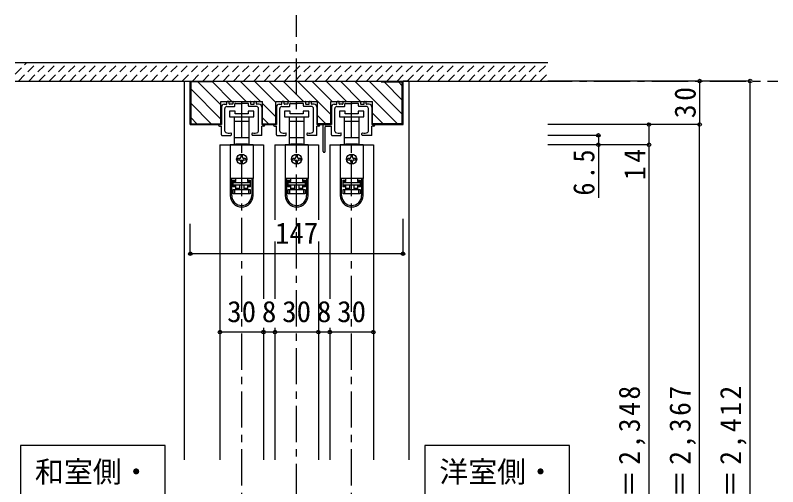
# Model space of a CAD drawing. Units: millimetres at full size, sheet at 1:5; some dimension numbers follow another scale. Extents: x -973 to 977, y -701 to 696.
# Drawn here: x -560 to -33, y -328 to -2 of the extents above; entities that cross this region are included whole.
import ezdxf
from ezdxf.enums import TextEntityAlignment as Align

# ---------------------------------------------------------------- set-up
doc = ezdxf.new("R2010")
doc.units = ezdxf.units.MM
doc.header["$LTSCALE"] = 5
doc.header["$PDMODE"] = 32
doc.header["$PDSIZE"] = 2.5
doc.linetypes.add('CHAIN1', pattern=[8, 5, -1, 1, -1])
doc.linetypes.add('DASHED1', pattern=[1.8, 1.2, -0.6])
for name, color, linetype in [('0-1_通り芯', 4, 'CHAIN1'), ('0-4_枠', 3, 'Continuous'), ('0-6_扉', 6, 'Continuous'), ('0-7_金物', 7, 'Continuous'), ('0-A_文字', 7, 'Continuous'), ('0-B_寸法', 7, 'Continuous'), ('0-C_ハッチ', 4, 'Continuous')]:
    doc.layers.add(name, color=color, linetype=linetype)
doc.styles.add('ＭＳ ゴシック', font='')
doc.styles.get('ＭＳ ゴシック').set_extended_font_data('MS Gothic')

# ---------------------------------------------------------------- blocks, each defined once
blk = doc.blocks.new('下荷重(戸車)')
at = {"layer": '0-7_金物'}
for p, q in [((8.5, 37.107), (4.5, 37.107)), ((5.25, 30.107), (5.25, 33.107)), ((-5.25, 30.107), (0, 30.107)), ((0, 30.107), (5.25, 30.107)), ((5.25, 18.507), (5.25, 30.107)), ((0, 18.507), (-5.25, 18.507)), ((-5.25, 18.507), (-5.25, 14.107)), ((5.25, 18.507), (0, 18.507)), ((5.25, 14.107), (5.25, 18.507)), ((7.9, 13.807), (-7.9, 13.807)), ((-7.9, 13.807), (-7.9, -9.493)), ((-5.25, 14.107), (-4, 14.107)), ((-4, 14.107), (-4, 13.807)), ((4, 14.107), (-4, 14.107)), ((4, 14.107), (5.25, 14.107)), ((4, 13.807), (4, 14.107)), ((7.9, 13.807), (7.9, -9.493)), ((-0.5, 6.307), (-0.5, 5.307)), ((0.5, 5.307), (0.5, 6.307)), ((-1.5, 4.307), (-2.5, 4.307)), ((-2.5, 3.307), (-1.5, 3.307)), ((-0.5, 2.307), (-0.5, 1.307)), ((0.5, 1.307), (0.5, 2.307)), ((2.5, 4.307), (1.5, 4.307)), ((1.5, 3.307), (2.5, 3.307)), ((7.9, -9.493), (-7.9, -9.493)), ((-7.9, -9.493), (-7.9, -9.593)), ((-6.9, -9.593), (-7.9, -9.593)), ((-7.9, -9.593), (-7.9, -21.293)), ((-4.2, -9.593), (-6.9, -9.593)), ((-6.9, -21.293), (-6.9, -9.593)), ((-4.9, -9.593), (-4.9, -9.493)), ((-4.2, -9.593), (-4.2, -10.593)), ((-4, -11.693), (-4, -9.493)), ((4, -9.493), (4, -11.693)), ((6.9, -9.593), (4.2, -9.593)), ((4.2, -10.593), (4.2, -9.593)), ((4.9, -9.493), (4.9, -9.593)), ((6.9, -9.593), (6.9, -21.293)), ((7.9, -9.593), (6.9, -9.593)), ((7.9, -9.493), (7.9, -9.593)), ((7.9, -21.293), (7.9, -9.593)), ((-6.1, -10.593), (-6.1, -15.293)), ((-6.1, -10.593), (-4.2, -10.593)), ((-6.1, -14.293), (-4.2, -14.293)), ((-4.2, -15.293), (-6.1, -15.293)), ((-5.9, -11.693), (-5.9, -12.193)), ((-4, -11.693), (-5.9, -11.693)), ((-5.9, -12.193), (5.9, -12.193)), ((-5.9, -14.193), (-5.9, -12.193)), ((5.9, -14.193), (-5.9, -14.193)), ((-4.2, -14.293), (-4.2, -15.293)), ((-4.2, -15.293), (-4.2, -17.193)), ((-4, -16.193), (-4, -14.193)), ((-1.5, -14.193), (-1.5, -17.193)), ((1.5, -14.193), (1.5, -17.193)), ((5.9, -11.693), (4, -11.693)), ((4.2, -11.593), (4.2, -10.593)), ((4.2, -10.593), (6.1, -10.593)), ((6.1, -11.593), (4.2, -11.593)), ((6.1, -15.293), (4.2, -15.293)), ((4.2, -17.193), (4.2, -15.293)), ((5.9, -12.193), (5.9, -11.693)), ((5.9, -12.193), (5.9, -14.193)), ((6.1, -15.293), (6.1, -10.593)), ((-5.9, -17.193), (-4.9, -17.193)), ((-4.9, -17.193), (4.9, -17.193)), ((-4.9, -17.193), (-4.9, -20.193)), ((4.9, -20.193), (-4.9, -20.193)), ((1.5, -16.193), (4, -16.193)), ((4.9, -17.193), (5.9, -17.193)), ((5.9, -17.193), (5.9, -20.193))]:
    blk.add_line(p, q, dxfattribs=at)
for points in [[(-8.5, 33.107), (0, 33.107), (8.5, 33.107), (8.5, 37.107)], [(4.5, 37.107), (4.5, 35.107), (-4.5, 35.107), (-4.5, 37.107), (-8.5, 37.107), (-8.5, 33.107)], [(-5.25, 33.107), (-5.25, 30.107), (-5.25, 18.507)], [(-4.2, -10.593), (-4.2, -11.593), (-6.1, -11.593)], [(4, -14.193), (4, -16.193), (4, -17.193)], [(4.2, -15.293), (4.2, -14.293), (6.1, -14.293)], [(-4.9, -20.193), (-5.9, -20.193), (-5.9, -17.193)], [(-4, -17.193), (-4, -16.193), (-1.5, -16.193)], [(5.9, -20.193), (4.9, -20.193), (4.9, -17.193)]]:
    blk.add_lwpolyline(points, dxfattribs=at)
blk.add_circle((0, 3.807), 3.5, dxfattribs=at)
for centre, radius, start, end in [((-1.5, 5.307), 1, 270, 0), ((0, 6.307), 0.5, 90, 180), ((0, 6.307), 0.5, 0, 90), ((1.5, 5.307), 1, 180, 270), ((-2.5, 3.807), 0.5, 90, 180), ((-2.5, 3.807), 0.5, 180, 270), ((-1.5, 2.307), 1, 0, 90), ((0, 1.307), 0.5, 180, 270), ((0, 1.307), 0.5, 270, 0), ((1.5, 2.307), 1, 90, 180), ((2.5, 3.807), 0.5, 0, 90), ((2.5, 3.807), 0.5, 270, 0), ((0, -21.293), 7.9, 180, 0), ((0, -21.293), 6.9, 180, 0)]:
    blk.add_arc(centre, radius, start, end, dxfattribs=at)
blk = doc.blocks.new('03')
at = {"layer": '0-B_寸法'}
for p, q in [((-13.079, 5.476), (-13.079, -6.524)), ((-11.079, 7.476), (-9.529, 7.476)), ((-9.229, 7.776), (-9.229, 9.176)), ((-9.229, 5.976), (-4.029, 5.976)), ((-8.029, 9.476), (-8.929, 9.476)), ((-7.729, 7.776), (-7.729, 9.176)), ((-5.529, 7.476), (-7.429, 7.476)), ((-5.229, 9.176), (-5.229, 7.776)), ((-4.929, 9.476), (6.771, 9.476)), ((-3.729, 6.276), (-3.729, 7.676)), ((-3.429, 7.976), (0.621, 7.976)), ((0.921, 8.276), (0.621, 7.976)), ((0.921, 8.276), (1.221, 7.976)), ((5.271, 7.976), (1.221, 7.976)), ((5.571, 6.276), (5.571, 7.676)), ((11.071, 5.976), (5.871, 5.976)), ((7.071, 9.176), (7.071, 7.776)), ((7.371, 7.476), (9.271, 7.476)), ((9.571, 7.776), (9.571, 9.176)), ((9.871, 9.476), (10.771, 9.476)), ((11.071, 7.776), (11.071, 9.176)), ((12.921, 7.476), (11.371, 7.476)), ((14.921, 5.476), (14.921, -6.524)), ((-10.679, -11.096), (-10.679, 4.476)), ((12.521, -11.096), (12.521, 4.476)), ((-18.679, -25.124), (-18.679, -7.024)), ((-18.179, -6.524), (-13.079, -6.524)), ((-17.479, -25.124), (-17.479, -8.224)), ((-16.979, -7.724), (-13.079, -7.724)), ((-13.079, -13.724), (-13.079, -7.724)), ((16.321, -6.524), (14.921, -6.524)), ((16.321, -7.724), (14.921, -7.724)), ((14.921, -13.724), (14.921, -7.724)), ((-12.779, -14.024), (-6.529, -14.024)), ((-6.229, -13.724), (-6.229, -12.649)), ((8.071, -13.724), (8.071, -12.649)), ((14.621, -14.024), (8.371, -14.024))]:
    blk.add_line(p, q, dxfattribs=at)
for centre, radius, start, end in [((-11.079, 5.476), 2, 90, 180), ((-9.229, 4.476), 1.5, 90, 180), ((-9.529, 7.776), 0.3, 270, 0), ((-8.929, 9.176), 0.3, 90, 180), ((-8.029, 9.176), 0.3, 0, 90), ((-7.429, 7.776), 0.3, 180, 270), ((-5.529, 7.776), 0.3, 270, 0), ((-4.929, 9.176), 0.3, 90, 180), ((-4.029, 6.276), 0.3, 270, 0), ((-3.429, 7.676), 0.3, 90, 180), ((5.271, 7.676), 0.3, 0, 90), ((5.871, 6.276), 0.3, 180, 270), ((6.771, 9.176), 0.3, 0, 90), ((7.371, 7.776), 0.3, 180, 270), ((9.271, 7.776), 0.3, 270, 0), ((9.871, 9.176), 0.3, 90, 180), ((10.771, 9.176), 0.3, 0, 90), ((11.371, 7.776), 0.3, 180, 270), ((11.071, 4.476), 1.5, 0, 90), ((12.921, 5.476), 2, 0, 90), ((-18.179, -7.024), 0.5, 90, 180), ((-16.979, -8.224), 0.5, 90, 180), ((16.321, -7.124), 0.6, 0, 90), ((16.321, -7.124), 0.6, 270, 0), ((-12.779, -13.724), 0.3, 180, 270), ((-9.679, -11.096), 1, 180, 243.25632), ((-7.879, -7.524), 5, 243.25632, 284.75682), ((-6.529, -12.649), 0.3, 0, 104.75682), ((-6.529, -13.724), 0.3, 270, 0), ((8.371, -12.649), 0.3, 75.24318, 180), ((8.371, -13.724), 0.3, 180, 270), ((9.721, -7.524), 5, 255.24318, 296.74368), ((11.521, -11.096), 1, 296.74368, 0), ((14.621, -13.724), 0.3, 270, 0), ((-18.079, -25.124), 0.6, 180, 0)]:
    blk.add_arc(centre, radius, start, end, dxfattribs=at)
blk = doc.blocks.new('02')
at = {"layer": '0-B_寸法'}
for p, q in [((-12, 6.623), (-10.45, 6.623)), ((-10.15, 6.923), (-10.15, 8.323)), ((-8.95, 8.623), (-9.85, 8.623)), ((-8.65, 6.923), (-8.65, 8.323)), ((-6.45, 6.623), (-8.35, 6.623)), ((-6.15, 8.323), (-6.15, 6.923)), ((-5.85, 8.623), (5.85, 8.623)), ((-4.65, 5.423), (-4.65, 6.823)), ((-4.35, 7.123), (-0.3, 7.123)), ((0, 7.423), (-0.3, 7.123)), ((0, 7.423), (0.3, 7.123)), ((4.35, 7.123), (0.3, 7.123)), ((4.65, 5.423), (4.65, 6.823)), ((6.15, 8.323), (6.15, 6.923)), ((6.45, 6.623), (8.35, 6.623)), ((8.65, 6.923), (8.65, 8.323)), ((8.95, 8.623), (9.85, 8.623)), ((10.15, 6.923), (10.15, 8.323)), ((12, 6.623), (10.45, 6.623)), ((-14, 4.623), (-14, -7.377)), ((-11.6, -11.949), (-11.6, 3.623)), ((-10.15, 5.123), (-4.95, 5.123)), ((10.15, 5.123), (4.95, 5.123)), ((11.6, -11.949), (11.6, 3.623)), ((14, 4.623), (14, -7.377)), ((-15.4, -7.377), (-14, -7.377)), ((-15.4, -8.577), (-14, -8.577)), ((-14, -14.577), (-14, -8.577)), ((15.4, -7.377), (14, -7.377)), ((15.4, -8.577), (14, -8.577)), ((14, -14.577), (14, -8.577)), ((-13.7, -14.877), (-7.45, -14.877)), ((-7.15, -14.577), (-7.15, -13.502)), ((7.15, -14.577), (7.15, -13.502)), ((13.7, -14.877), (7.45, -14.877))]:
    blk.add_line(p, q, dxfattribs=at)
for centre, radius, start, end in [((-12, 4.623), 2, 90, 180), ((-10.45, 6.923), 0.3, 270, 0), ((-9.85, 8.323), 0.3, 90, 180), ((-8.95, 8.323), 0.3, 0, 90), ((-8.35, 6.923), 0.3, 180, 270), ((-6.45, 6.923), 0.3, 270, 0), ((-5.85, 8.323), 0.3, 90, 180), ((-4.95, 5.423), 0.3, 270, 0), ((-4.35, 6.823), 0.3, 90, 180), ((4.35, 6.823), 0.3, 0, 90), ((4.95, 5.423), 0.3, 180, 270), ((5.85, 8.323), 0.3, 0, 90), ((6.45, 6.923), 0.3, 180, 270), ((8.35, 6.923), 0.3, 270, 0), ((8.95, 8.323), 0.3, 90, 180), ((9.85, 8.323), 0.3, 0, 90), ((10.45, 6.923), 0.3, 180, 270), ((12, 4.623), 2, 0, 90), ((-10.15, 3.623), 1.5, 90, 180), ((10.15, 3.623), 1.5, 0, 90), ((-15.4, -7.977), 0.6, 90, 180), ((-15.4, -7.977), 0.6, 180, 270), ((15.4, -7.977), 0.6, 0, 90), ((15.4, -7.977), 0.6, 270, 0), ((-13.7, -14.577), 0.3, 180, 270), ((-10.6, -11.949), 1, 180, 243.25632), ((-8.8, -8.377), 5, 243.25632, 284.75682), ((-7.45, -13.502), 0.3, 0, 104.75682), ((-7.45, -14.577), 0.3, 270, 0), ((7.45, -13.502), 0.3, 75.24318, 180), ((7.45, -14.577), 0.3, 180, 270), ((8.8, -8.377), 5, 255.24318, 296.74368), ((10.6, -11.949), 1, 296.74368, 0), ((13.7, -14.577), 0.3, 270, 0)]:
    blk.add_arc(centre, radius, start, end, dxfattribs=at)

msp = doc.modelspace()

# ---------------------------------------------------------------- linework, layer by layer
at = {"layer": '0-1_通り芯'}
for p, q in [((-365.847, -577.5), (-365.847, -2.5)), ((-560.347, -48), (-33.347, -48)), ((-403.847, -567.5), (-403.847, -62)), ((-327.847, -567.5), (-327.847, -62))]:
    msp.add_line(p, q, dxfattribs=at)
at = {"layer": '0-4_枠', "color": 4}
for p, q in [((-443.347, -48), (-439.347, -48)), ((-443.347, -309.75), (-443.347, -48)), ((-288.347, -48), (-292.347, -48)), ((-288.347, -48), (-288.347, -309.75))]:
    msp.add_line(p, q, dxfattribs=at)
at = {"layer": '0-4_枠'}
for p, q in [((-439.347, -78), (-439.347, -48)), ((-439.347, -48), (-292.347, -48)), ((-438.847, -77.5), (-438.847, -48.5)), ((-424.347, -48.5), (-438.847, -48.5)), ((-424.347, -48.5), (-424.347, -48)), ((-307.347, -48), (-307.347, -48.5)), ((-307.347, -48.5), (-292.847, -48.5)), ((-292.847, -77.5), (-292.847, -48.5)), ((-292.347, -78), (-292.347, -48)), ((-418.247, -62), (-389.447, -62)), ((-418.247, -78), (-418.247, -62)), ((-389.447, -78), (-389.447, -62)), ((-380.247, -62), (-351.447, -62)), ((-380.247, -78), (-380.247, -62)), ((-351.447, -78), (-351.447, -62)), ((-342.247, -62), (-313.447, -62)), ((-342.247, -78), (-342.247, -62)), ((-313.447, -78), (-313.447, -62)), ((-439.347, -78), (-418.247, -78)), ((-438.847, -77.5), (-418.247, -77.5)), ((-389.447, -77.5), (-380.247, -77.5)), ((-389.447, -78), (-380.247, -78)), ((-342.247, -77.5), (-351.447, -77.5)), ((-351.447, -78), (-342.247, -78)), ((-292.847, -77.5), (-313.447, -77.5)), ((-313.447, -78), (-292.347, -78))]:
    msp.add_line(p, q, dxfattribs=at)
at = {"layer": '0-6_扉'}
for p, q in [((-418.847, -92), (-388.847, -92)), ((-418.847, -92), (-418.847, -309.75)), ((-388.847, -92), (-388.847, -198.5)), ((-380.847, -92), (-380.847, -143.976)), ((-380.847, -92), (-350.847, -92)), ((-350.847, -92), (-350.847, -143.976)), ((-342.847, -92), (-312.847, -92)), ((-342.847, -92), (-342.847, -198.5)), ((-312.847, -92), (-312.847, -309.75)), ((-380.847, -158.905), (-380.847, -198.5)), ((-350.847, -158.905), (-350.847, -309.75)), ((-388.847, -218.5), (-388.847, -309.75)), ((-380.847, -218.5), (-380.847, -309.75)), ((-342.847, -218.5), (-342.847, -309.75))]:
    msp.add_line(p, q, dxfattribs=at)
at = {"layer": '0-A_文字'}
for p, q in [((-556.758, -299.75), (-556.758, -339.75)), ((-456.758, -299.75), (-556.758, -299.75)), ((-456.758, -339.75), (-456.758, -299.75)), ((-277.303, -299.75), (-277.303, -339.75)), ((-177.303, -299.75), (-277.303, -299.75)), ((-177.303, -339.75), (-177.303, -299.75))]:
    msp.add_line(p, q, dxfattribs=at)
at = {"layer": '0-B_寸法', "color": 2}
for p, q in [((-192.347, -35.5), (-560.347, -35.5)), ((-560.347, -48), (-192.347, -48))]:
    msp.add_line(p, q, dxfattribs=at)
at = {"layer": '0-B_寸法', "color": 4, "linetype": 'DASHED1'}
for p, q in [((-560.347, -43.185), (-552.662, -35.5)), ((-558.091, -48), (-545.591, -35.5)), ((-551.02, -48), (-538.52, -35.5)), ((-543.949, -48), (-531.449, -35.5)), ((-536.878, -48), (-524.378, -35.5)), ((-529.807, -48), (-517.307, -35.5)), ((-522.736, -48), (-510.236, -35.5)), ((-515.665, -48), (-503.165, -35.5)), ((-508.594, -48), (-496.094, -35.5)), ((-501.523, -48), (-489.023, -35.5)), ((-494.452, -48), (-481.952, -35.5)), ((-487.381, -48), (-474.881, -35.5)), ((-480.31, -48), (-467.81, -35.5)), ((-473.239, -48), (-460.739, -35.5)), ((-466.168, -48), (-453.668, -35.5)), ((-459.096, -48), (-446.596, -35.5)), ((-452.025, -48), (-439.525, -35.5)), ((-444.954, -48), (-432.454, -35.5)), ((-437.883, -48), (-425.383, -35.5)), ((-430.812, -48), (-418.312, -35.5)), ((-423.741, -48), (-411.241, -35.5)), ((-416.67, -48), (-404.17, -35.5)), ((-409.599, -48), (-397.099, -35.5)), ((-402.528, -48), (-390.028, -35.5)), ((-395.457, -48), (-382.957, -35.5)), ((-388.386, -48), (-375.886, -35.5)), ((-381.315, -48), (-368.815, -35.5)), ((-374.244, -48), (-361.744, -35.5)), ((-367.173, -48), (-354.673, -35.5)), ((-360.101, -48), (-347.601, -35.5)), ((-353.03, -48), (-340.53, -35.5)), ((-345.959, -48), (-333.459, -35.5)), ((-338.888, -48), (-326.388, -35.5)), ((-331.817, -48), (-319.317, -35.5)), ((-324.746, -48), (-312.246, -35.5)), ((-317.675, -48), (-305.175, -35.5)), ((-310.604, -48), (-298.104, -35.5)), ((-303.533, -48), (-291.033, -35.5)), ((-296.462, -48), (-283.962, -35.5)), ((-289.391, -48), (-276.891, -35.5)), ((-282.32, -48), (-269.82, -35.5)), ((-275.249, -48), (-262.749, -35.5)), ((-268.178, -48), (-255.678, -35.5)), ((-261.107, -48), (-248.607, -35.5)), ((-254.035, -48), (-241.535, -35.5)), ((-246.964, -48), (-234.464, -35.5)), ((-239.893, -48), (-227.393, -35.5)), ((-232.822, -48), (-220.322, -35.5)), ((-225.751, -48), (-213.251, -35.5)), ((-218.68, -48), (-206.18, -35.5)), ((-211.609, -48), (-199.109, -35.5)), ((-204.538, -48), (-192.347, -35.809)), ((-197.467, -48), (-192.347, -42.88))]:
    msp.add_line(p, q, dxfattribs=at)
at = {"layer": '0-B_寸法', "color": 4}
for p, q in [((-52.347, -48), (-192.347, -48)), ((-87.347, -48), (-87.347, -78)), ((-52.347, -567.5), (-52.347, -48)), ((-87.347, -78), (-192.347, -78)), ((-122.347, -78), (-122.347, -92)), ((-87.347, -567.5), (-87.347, -78)), ((-157.347, -85.5), (-192.347, -85.5)), ((-157.347, -85.5), (-157.347, -128.776)), ((-122.347, -92), (-192.347, -92)), ((-122.347, -92), (-122.347, -547.5)), ((-439.347, -167.304), (-439.347, -146.746)), ((-292.347, -167.304), (-292.347, -143.246)), ((-292.347, -167.304), (-439.347, -167.304)), ((-312.847, -221.5), (-418.847, -221.5))]:
    msp.add_line(p, q, dxfattribs=at)
at = {"layer": '0-B_寸法'}
for p in [(-87.347, -48), (-52.347, -48), (-122.347, -78), (-87.347, -78), (-157.347, -85.5), (-157.347, -92), (-122.347, -92), (-439.347, -167.304), (-292.347, -167.304), (-418.847, -221.5), (-388.847, -221.5), (-380.847, -221.5), (-350.847, -221.5), (-342.847, -221.5), (-312.847, -221.5)]:
    msp.add_point(p, dxfattribs=at)
at = {"layer": '0-C_ハッチ'}
for p, q in [((-434.113, -48.5), (-418.247, -64.366)), ((-410.714, -62), (-424.347, -48.367)), ((-400.814, -62), (-414.814, -48)), ((-390.915, -62), (-404.915, -48)), ((-380.247, -62.768), (-395.015, -48)), ((-371.116, -62), (-385.116, -48)), ((-361.216, -62), (-375.216, -48)), ((-342.247, -71.07), (-365.317, -48)), ((-341.417, -62), (-355.417, -48)), ((-331.518, -62), (-345.518, -48)), ((-321.618, -62), (-335.618, -48)), ((-296.219, -77.5), (-325.719, -48)), ((-292.847, -70.972), (-315.819, -48)), ((-292.847, -61.073), (-305.42, -48.5)), ((-292.847, -51.173), (-295.52, -48.5)), ((-418.247, -74.266), (-438.847, -53.666)), ((-424.912, -77.5), (-438.847, -63.565)), ((-380.247, -72.668), (-389.447, -63.468)), ((-434.812, -77.5), (-438.847, -73.465)), ((-385.314, -77.5), (-389.447, -73.367)), ((-345.716, -77.5), (-351.447, -71.769)), ((-306.118, -77.5), (-313.447, -70.171))]:
    msp.add_line(p, q, dxfattribs=at)

# ---------------------------------------------------------------- block references
at = {"layer": '0-7_金物'}
for name, p in [('02', (-403.847, -70.623)), ('02', (-365.847, -70.623)), ('03', (-328.768, -71.476)), ('下荷重(戸車)', (-403.847, -105.807)), ('下荷重(戸車)', (-365.847, -105.807)), ('下荷重(戸車)', (-327.847, -105.807))]:
    msp.add_blockref(name, p, dxfattribs=at)

# ---------------------------------------------------------------- texts
at = {"layer": '0-A_文字', "style": 'ＭＳ ゴシック'}
for s, p in [('和室側・', (-546.758, -329.75)), ('洋室側・', (-267.303, -329.75))]:
    msp.add_text(s, height=14.66, dxfattribs=at).set_placement(p, align=Align.BOTTOM_LEFT)
at = {"layer": '0-B_寸法', "style": 'ＭＳ ゴシック'}
for s, p in [('147', (-380.847, -164.804)), ('30', (-413.847, -219)), ('8', (-389.847, -219)), ('30', (-375.847, -219)), ('8', (-351.847, -219)), ('30', (-337.847, -219))]:
    msp.add_text(s, height=14.66, dxfattribs=at).set_placement(p, align=Align.BOTTOM_LEFT)
at = {"layer": '0-B_寸法', "char_height": 14.66, "attachment_point": 7, "rotation": 90, "style": 'ＭＳ ゴシック'}
for s, insert in [('\\T1.27;\\W0.95;30', (-89.847, -73.625)), ('\\T1.27;\\W0.9;6.5', (-159.847, -127.109)), ('\\T1.27;\\W0.95;14', (-124.847, -116.416)), ('\\T1.19;\\W0.95;ＤＨ＝2,348', (-124.847, -381)), ('\\T1.19;\\W0.95;枠内＝2,367', (-89.847, -381)), ('\\T1.19;\\W0.95;枠外＝2,412', (-54.847, -381))]:
    msp.add_mtext(s, dxfattribs=dict(at, insert=insert))

doc.saveas('drawing.dxf')
